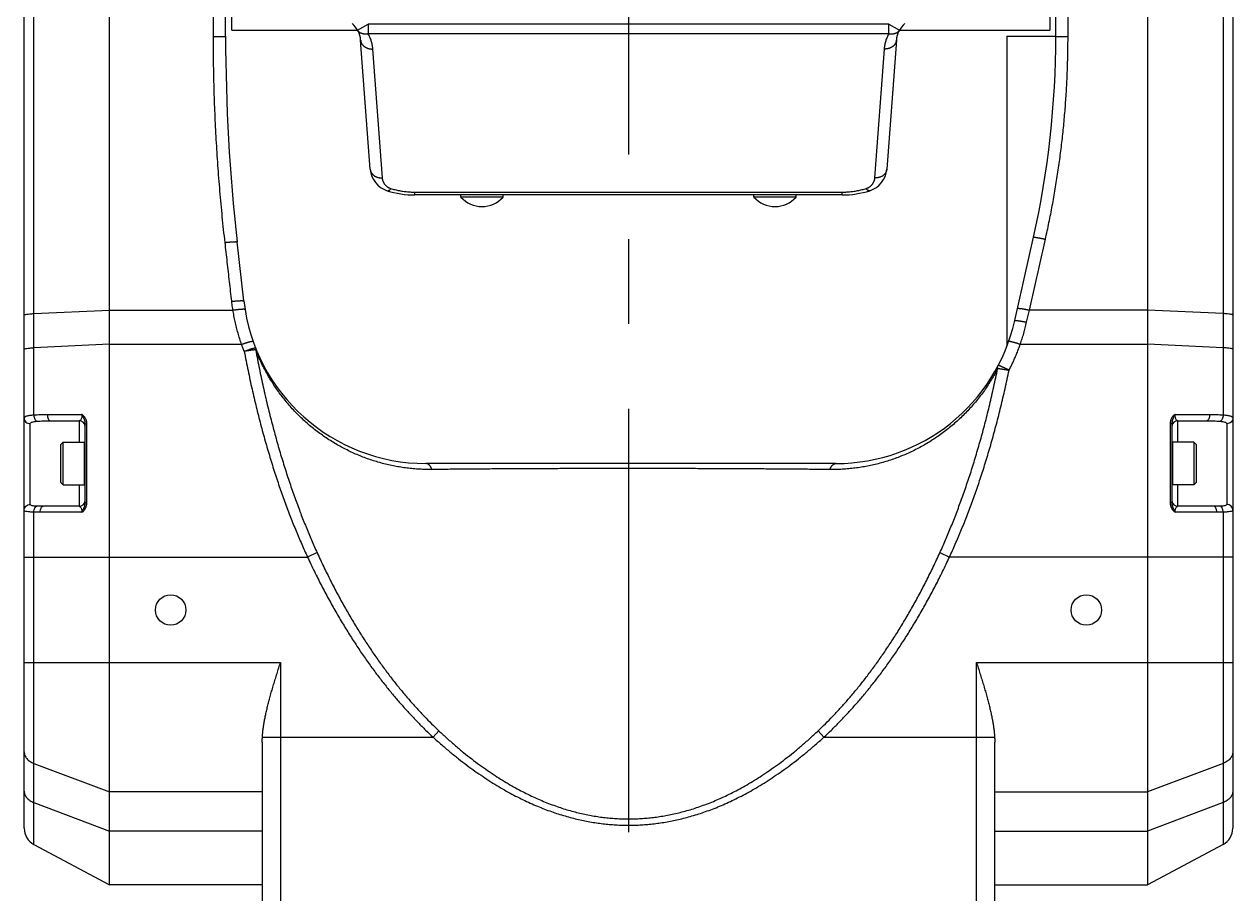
# Model space of a CAD drawing. Extents: x 0 to 3364, y 0 to 2376.
# Drawn here: x 827.2 to 1025.2, y 1319.8 to 1462.3 of the extents above; entities that cross this region are included whole.
import ezdxf

# ---------------------------------------------------------------- set-up
doc = ezdxf.new("R2010")
doc.units = 0
doc.header["$LTSCALE"] = 185.02
doc.linetypes.add('CENTER', pattern=[0.6, 0.375, -0.075, 0.075, -0.075])
doc.layers.get('0').update_dxf_attribs({"linetype": 'CONTINUOUS'})
doc.layers.add('DEFAULT_1', color=7, linetype='CENTER')

msp = doc.modelspace()

# ---------------------------------------------------------------- linework, layer by layer
for p, q in [((841.1641, 1321.3014), (841.1641, 1559.3014)), ((861.1641, 1461.3014), (861.1641, 1559.3014)), ((995.1641, 1559.3014), (995.1641, 1461.3014)), ((998.1641, 1460.2517), (998.1641, 1559.3014)), ((1011.1641, 1559.3014), (1011.1641, 1321.3014)), ((860.1641, 1460.3014), (860.1641, 1557.3014)), ((996.1641, 1460.3014), (996.1641, 1557.3014)), ((827.1641, 1330.5479), (827.1641, 1540.5134)), ((1025.1641, 1540.5134), (1025.1641, 1330.5479)), ((858.1641, 1460.2517), (858.1641, 1508.3014)), ((828.7557, 1409.2637), (828.7557, 1502.2893)), ((1023.5726, 1502.2893), (1023.5726, 1398.2678)), ((861.1641, 1461.3014), (881.7901, 1461.3014)), ((881.7871, 1461.3068), (883.5318, 1462.2845)), ((883.5318, 1462.2845), (883.5318, 1460.7009)), ((968.7965, 1462.2845), (883.5318, 1462.2845)), ((968.7965, 1460.7009), (968.7965, 1462.2845)), ((968.7965, 1462.2845), (970.5412, 1461.3068)), ((970.5382, 1461.3014), (995.1641, 1461.3014)), ((883.8517, 1438.52), (882.2867, 1459.6469)), ((968.7964, 1460.7009), (883.5318, 1460.7009)), ((970.0416, 1459.6469), (968.4766, 1438.52)), ((988.1641, 1460.3014), (988.1641, 1409.5311)), ((988.1641, 1460.3014), (996.1641, 1460.3014)), ((885.8462, 1437.0842), (884.2812, 1458.211)), ((968.047, 1458.211), (966.4821, 1437.0842)), ((891.1641, 1434.3014), (891.1641, 1434.7178)), ((961.1641, 1434.7178), (891.1641, 1434.7178)), ((961.1641, 1434.3014), (891.1641, 1434.3014)), ((898.7141, 1433.9588), (898.7141, 1434.3014)), ((905.6141, 1433.9588), (898.7141, 1433.9588)), ((905.6141, 1433.9588), (905.6141, 1434.3014)), ((946.7141, 1433.9588), (946.7141, 1434.3014)), ((953.6141, 1433.9588), (946.7141, 1433.9588)), ((953.6141, 1433.9588), (953.6141, 1434.3014)), ((961.1641, 1434.3014), (961.1641, 1434.7178)), ((863.1553, 1416.9334), (862.0607, 1426.6217)), ((989.4324, 1413.716), (992.5056, 1427.3746)), ((828.7557, 1414.8641), (841.1641, 1415.4391)), ((841.1641, 1415.4391), (861.3644, 1415.4391)), ((991.3836, 1413.4513), (991.8309, 1415.4391)), ((1011.1641, 1415.4391), (991.8309, 1415.4391)), ((1023.5726, 1414.8641), (1011.1641, 1415.4391)), ((841.1641, 1409.8387), (828.7557, 1409.2637)), ((841.1641, 1409.8387), (862.7852, 1409.8387)), ((990.3445, 1409.8387), (1011.1641, 1409.8387)), ((1023.5726, 1409.2637), (1011.1641, 1409.8387)), ((828.7556, 1398.2678), (828.7557, 1409.2637)), ((828.1641, 1383.6027), (828.1641, 1396.8216)), ((831.4298, 1397.3014), (836.1641, 1397.3014)), ((836.1641, 1397.3014), (836.1641, 1393.8014)), ((837.1641, 1383.9197), (837.1641, 1396.7672)), ((837.4294, 1383.9297), (837.4294, 1396.7912)), ((1014.8989, 1396.7912), (1014.8988, 1383.9297)), ((1015.1641, 1396.7672), (1015.1641, 1383.9198)), ((1016.1641, 1393.8014), (1016.1641, 1397.3014)), ((1016.1641, 1397.3014), (1020.8985, 1397.3014)), ((1024.1641, 1396.8216), (1024.1641, 1383.6027)), ((833.1641, 1393.4014), (833.5641, 1393.8014)), ((833.1641, 1387.2014), (833.1641, 1393.4014)), ((833.5641, 1386.8014), (833.5641, 1393.8014)), ((833.5641, 1393.8014), (837.0641, 1393.8014)), ((837.0641, 1386.8014), (837.0641, 1393.8014)), ((1015.2641, 1393.8014), (1015.2641, 1386.8014)), ((1018.7641, 1393.8014), (1015.2641, 1393.8014)), ((1018.7641, 1393.8014), (1018.7641, 1386.8014)), ((1019.1641, 1393.4014), (1018.7641, 1393.8014)), ((1019.1641, 1393.4014), (1019.1641, 1387.2014)), ((960.1641, 1390.3014), (892.9656, 1390.3014)), ((833.1641, 1387.2014), (833.5641, 1386.8014)), ((833.5641, 1386.8014), (837.0641, 1386.8014)), ((836.1641, 1386.8014), (836.1641, 1383.3014)), ((1018.7641, 1386.8014), (1015.2641, 1386.8014)), ((1016.1641, 1383.3014), (1016.1641, 1386.8014)), ((1019.1641, 1387.2014), (1018.7641, 1386.8014)), ((828.7557, 1327.8991), (828.7557, 1382.3368)), ((836.1641, 1383.3014), (830.2575, 1383.3014)), ((1022.0708, 1383.3014), (1016.1641, 1383.3014)), ((1023.5726, 1382.3368), (1023.5726, 1327.8991)), ((827.1641, 1374.9764), (873.5786, 1374.9764)), ((875.1483, 1375.7049), (873.5786, 1374.9764)), ((977.1799, 1375.7049), (978.7496, 1374.9764)), ((1025.1641, 1374.9764), (978.7496, 1374.9764)), ((827.1641, 1357.7278), (869.1641, 1357.7278)), ((869.1641, 1357.7278), (869.1641, 1262.3014)), ((983.1641, 1201.3014), (983.1641, 1357.7278)), ((983.1641, 1357.7278), (1025.1641, 1357.7278)), ((895.1093, 1346.5079), (894.1538, 1345.4752)), ((957.219, 1346.5079), (958.1745, 1345.4752)), ((866.1641, 1344.6545), (866.1641, 1262.3014)), ((866.1888, 1345.4752), (894.1538, 1345.4752)), ((958.1745, 1345.4752), (986.1395, 1345.4752)), ((986.1641, 1204.3014), (986.1641, 1344.6545)), ((828.7557, 1341.1799), (841.1641, 1336.5146)), ((1023.5726, 1341.1799), (1011.1641, 1336.5146)), ((866.1641, 1336.5146), (841.1641, 1336.5146)), ((986.1641, 1336.5146), (1011.1641, 1336.5146)), ((828.7557, 1334.7535), (841.1641, 1330.0882)), ((1023.5726, 1334.7535), (1011.1641, 1330.0882)), ((866.1641, 1330.0882), (841.1641, 1330.0882)), ((986.1641, 1330.0882), (1011.1641, 1330.0882)), ((828.7557, 1327.8991), (841.1641, 1321.3014)), ((1023.5726, 1327.8991), (1011.1641, 1321.3014)), ((866.1641, 1321.3014), (841.1641, 1321.3014)), ((986.1641, 1321.3014), (1011.1641, 1321.3014))]:
    msp.add_line(p, q)
for centre in [(851.1641, 1366.3014), (1001.1641, 1366.3014)]:
    msp.add_circle(centre, 2.5)
for centre, radius, start, end in [((878.2976, 1459.3514), 4, 4.236437, 49.290619), ((974.0306, 1459.3514), 4, 130.709381, 175.763566), ((1160.1641, 1460.3014), 300, 180, 186.445945), ((846.1641, 1460.3014), 150, 347.319615, 0.000002), ((887.8407, 1438.8155), 4, 184.236395, 252.41459), ((964.4876, 1438.8155), 4, 287.58541, 355.763605), ((891.1641, 1449.3014), 15, 252.414521, 270.000023), ((902.1641, 1437.0014), 4.6, 221.409622, 318.590378), ((950.1641, 1437.0014), 4.6, 221.409622, 318.590378), ((961.1641, 1449.3014), 15, 269.999975, 287.585479), ((892.9656, 1420.3014), 30, 186.445944, 270.000011), ((960.1641, 1420.3014), 30, 269.999994, 347.319624), ((836.1641, 1396.3014), 1, 7.5, 90), ((1016.1641, 1396.3014), 1, 90, 172.497811), ((837.0641, 1393.7014), 0.1, 0, 90), ((1015.2641, 1393.7014), 0.1, 90, 180), ((837.0641, 1386.9014), 0.1, 270, 360), ((1015.2641, 1386.9014), 0.1, 180, 270), ((836.1641, 1384.3015), 1, 270, 352.497862), ((1016.1641, 1384.3014), 1, 187.5, 270), ((830.1641, 1330.5479), 3, 180, 242), ((1022.1641, 1330.5479), 3, 298, 360)]:
    msp.add_arc(centre, radius, start, end)
for points, start_tangent, end_tangent in [([(883.5318, 1460.7009), (883.4013, 1460.6774), (883.2714, 1460.6616), (883.1428, 1460.6534), (883.016, 1460.6531), (882.8917, 1460.6605), (882.7704, 1460.6756), (882.6528, 1460.6984), (882.5393, 1460.7288), (882.4305, 1460.7665), (882.327, 1460.8115), (882.2293, 1460.8635), (882.1377, 1460.9223), (882.0528, 1460.9875), (881.9749, 1461.059), (881.9045, 1461.1362), (881.8418, 1461.219), (881.7871, 1461.3068)], (-0.97883726, -0.20464021), (-0.48885263, 0.87236638)), ([(970.5412, 1461.3068), (970.4865, 1461.219), (970.4238, 1461.1362), (970.3533, 1461.059), (970.2755, 1460.9875), (970.1905, 1460.9223), (970.099, 1460.8635), (970.0012, 1460.8115), (969.8977, 1460.7665), (969.789, 1460.7288), (969.6755, 1460.6984), (969.5579, 1460.6756), (969.4366, 1460.6605), (969.3123, 1460.6531), (969.1855, 1460.6534), (969.0568, 1460.6616), (968.927, 1460.6774), (968.7965, 1460.7009)], (-0.48885263, -0.87236638), (-0.97866729, 0.20545155)), ([(858.1641, 1460.2517), (858.2897, 1460.2518), (858.4148, 1460.252), (858.5389, 1460.2525), (858.6615, 1460.2532), (858.7822, 1460.2541), (858.9004, 1460.2551), (859.0157, 1460.2564), (859.1276, 1460.2578), (859.2358, 1460.2594), (859.3397, 1460.2612), (859.439, 1460.2631), (859.5332, 1460.2651), (859.6221, 1460.2673), (859.7052, 1460.2697), (859.7822, 1460.2722), (859.8528, 1460.2747), (859.9168, 1460.2774), (859.9738, 1460.2802), (860.0237, 1460.2831), (860.0663, 1460.286), (860.1013, 1460.289), (860.1287, 1460.2921), (860.1484, 1460.2952), (860.1602, 1460.2983), (860.1641, 1460.3014)], (1, 0), (0, 1)), ([(860.0733, 1426.5161), (859.6253, 1430.7273), (859.2374, 1434.9396), (858.9093, 1439.1546), (858.641, 1443.3718), (858.4323, 1447.5903), (858.2833, 1451.8102), (858.1939, 1456.0307), (858.1641, 1460.2517)], (-0.11281996, 0.99361545), (-0.00000003, 1)), ([(882.2867, 1459.6469), (882.2994, 1459.5389), (882.3215, 1459.4321), (882.3529, 1459.327), (882.3933, 1459.2241), (882.4427, 1459.1239), (882.5008, 1459.0269), (882.5673, 1458.9335), (882.6418, 1458.8442), (882.7241, 1458.7593), (882.8138, 1458.6794), (882.9104, 1458.6047), (883.0135, 1458.5356), (883.1225, 1458.4725), (883.2371, 1458.4157), (883.3565, 1458.3653), (883.4804, 1458.3217), (883.608, 1458.2851), (883.7388, 1458.2555), (883.8721, 1458.2333), (884.0074, 1458.2184), (884.144, 1458.211), (884.2812, 1458.211)], (0.07387169, -0.99726775), (0.99961835, 0.02762507)), ([(884.2812, 1458.211), (884.2463, 1458.5506), (884.1929, 1458.8841), (884.1216, 1459.2106), (884.0332, 1459.5293), (883.9288, 1459.839), (883.8095, 1460.1384), (883.6767, 1460.4259), (883.5318, 1460.7009)], (-0.07387021, 0.99726786), (-0.48884799, 0.87236898)), ([(968.7964, 1460.7009), (968.6516, 1460.4259), (968.5188, 1460.1384), (968.3995, 1459.839), (968.295, 1459.5293), (968.2067, 1459.2106), (968.1354, 1458.8841), (968.0819, 1458.5506), (968.047, 1458.211)], (-0.48884791, -0.87236903), (-0.07387035, -0.99726785)), ([(970.0416, 1459.6469), (970.0288, 1459.5389), (970.0067, 1459.4321), (969.9754, 1459.327), (969.9349, 1459.2241), (969.8855, 1459.1239), (969.8275, 1459.0269), (969.761, 1458.9335), (969.6864, 1458.8442), (969.6041, 1458.7593), (969.5145, 1458.6794), (969.4179, 1458.6047), (969.3148, 1458.5356), (969.2057, 1458.4725), (969.0912, 1458.4157), (968.9717, 1458.3653), (968.8479, 1458.3217), (968.7203, 1458.2851), (968.5895, 1458.2555), (968.4561, 1458.2333), (968.3209, 1458.2184), (968.1843, 1458.211), (968.047, 1458.211)], (-0.07387169, -0.99726775), (-0.99961835, 0.02762507)), ([(994.4568, 1427.0518), (995.0495, 1429.7913), (995.5907, 1432.5386), (996.0801, 1435.2923), (996.5177, 1438.0511), (996.9037, 1440.8148), (997.2382, 1443.5829), (997.5211, 1446.3547), (997.7526, 1449.1298), (997.9326, 1451.9075), (998.0612, 1454.687), (998.1384, 1457.4681), (998.1641, 1460.2517)], (0.22055644, 0.97537421), (0.00000005, 1)), ([(996.1641, 1460.3014), (996.1681, 1460.2983), (996.1799, 1460.2952), (996.1996, 1460.2921), (996.227, 1460.289), (996.262, 1460.286), (996.3046, 1460.2831), (996.3545, 1460.2802), (996.4115, 1460.2774), (996.4755, 1460.2747), (996.5461, 1460.2722), (996.6231, 1460.2697), (996.7062, 1460.2673), (996.795, 1460.2651), (996.8893, 1460.2631), (996.9886, 1460.2612), (997.0925, 1460.2594), (997.2006, 1460.2578), (997.3126, 1460.2564), (997.4279, 1460.2551), (997.5461, 1460.2541), (997.6668, 1460.2532), (997.7894, 1460.2525), (997.9135, 1460.252), (998.0386, 1460.2518), (998.1641, 1460.2517)], (0, -1), (1, 0)), ([(883.8517, 1438.52), (883.8644, 1438.412), (883.8865, 1438.3052), (883.9178, 1438.2001), (883.9583, 1438.0972), (884.0077, 1437.997), (884.0657, 1437.9), (884.1322, 1437.8066), (884.2068, 1437.7173), (884.2891, 1437.6324), (884.3788, 1437.5525), (884.4754, 1437.4778), (884.5784, 1437.4088), (884.6875, 1437.3456), (884.802, 1437.2888), (884.9215, 1437.2384), (885.0453, 1437.1948), (885.1729, 1437.1582), (885.3037, 1437.1287), (885.4371, 1437.1064), (885.5724, 1437.0915), (885.709, 1437.0841), (885.8462, 1437.0842)], (0.07387169, -0.99726775), (0.99961835, 0.02762507)), ([(968.4766, 1438.52), (968.4639, 1438.412), (968.4418, 1438.3052), (968.4104, 1438.2001), (968.37, 1438.0972), (968.3206, 1437.997), (968.2625, 1437.9), (968.1961, 1437.8066), (968.1215, 1437.7173), (968.0392, 1437.6324), (967.9495, 1437.5525), (967.8529, 1437.4778), (967.7498, 1437.4088), (967.6408, 1437.3456), (967.5263, 1437.2888), (967.4068, 1437.2384), (967.283, 1437.1948), (967.1553, 1437.1582), (967.0245, 1437.1287), (966.8912, 1437.1064), (966.7559, 1437.0915), (966.6193, 1437.0841), (966.4821, 1437.0842)], (-0.07387169, -0.99726775), (-0.99961835, 0.02762507)), ([(887.2365, 1435.3254), (887.1404, 1435.3585), (887.0452, 1435.3969), (886.9511, 1435.4407), (886.8584, 1435.4898), (886.7675, 1435.5443), (886.6786, 1435.6042), (886.5921, 1435.6695), (886.5083, 1435.7404), (886.4276, 1435.8166), (886.3503, 1435.8982), (886.2769, 1435.9851), (886.2078, 1436.0771), (886.1434, 1436.174), (886.0842, 1436.2756), (886.0305, 1436.3815), (885.9829, 1436.4914), (885.9416, 1436.6049), (885.907, 1436.7214), (885.8794, 1436.8405), (885.8591, 1436.9617), (885.8462, 1437.0842)], (-0.95326611, 0.30213196), (-0.07387194, 0.99726774)), ([(966.4821, 1437.0842), (966.4692, 1436.9617), (966.4489, 1436.8405), (966.4213, 1436.7214), (966.3867, 1436.6049), (966.3454, 1436.4914), (966.2977, 1436.3815), (966.2441, 1436.2756), (966.1849, 1436.174), (966.1205, 1436.0771), (966.0514, 1435.9851), (965.978, 1435.8982), (965.9007, 1435.8166), (965.8199, 1435.7404), (965.7361, 1435.6695), (965.6496, 1435.6042), (965.5608, 1435.5443), (965.4699, 1435.4898), (965.3772, 1435.4407), (965.2831, 1435.3969), (965.1879, 1435.3585), (965.0918, 1435.3254)], (-0.07387195, -0.99726774), (-0.95326611, -0.30213197)), ([(886.6322, 1435.0024), (886.6835, 1434.9915), (886.7375, 1434.9905), (886.7942, 1434.9992), (886.8531, 1435.0177), (886.9139, 1435.0459), (886.9764, 1435.0837), (887.0403, 1435.1307), (887.1051, 1435.1869), (887.1706, 1435.2519), (887.2365, 1435.3254)], (0.95326713, -0.30212875), (0.64743671, 0.76211922)), ([(891.1641, 1434.7178), (890.8152, 1434.7225), (890.4642, 1434.7367), (890.1114, 1434.7605), (889.7569, 1434.7942), (889.4008, 1434.838), (889.0434, 1434.892), (888.6846, 1434.9565), (888.3246, 1435.0317), (887.9632, 1435.1181), (887.6004, 1435.2159), (887.2365, 1435.3254)], (-1, 0.00000076), (-0.95326732, 0.30212815)), ([(965.0918, 1435.3254), (964.7279, 1435.2159), (964.3651, 1435.1181), (964.0037, 1435.0318), (963.6436, 1434.9565), (963.2849, 1434.892), (962.9275, 1434.838), (962.5714, 1434.7942), (962.2168, 1434.7605), (961.864, 1434.7367), (961.5131, 1434.7225), (961.1641, 1434.7178)], (-0.95326731, -0.30212816), (-1, -0.00000079)), ([(965.6961, 1435.0024), (965.6448, 1434.9915), (965.5907, 1434.9905), (965.5341, 1434.9992), (965.4752, 1435.0177), (965.4144, 1435.0459), (965.3519, 1435.0837), (965.288, 1435.1307), (965.2232, 1435.1869), (965.1577, 1435.2519), (965.0918, 1435.3254)], (-0.95326713, -0.30212874), (-0.64743673, 0.7621192)), ([(860.0733, 1426.5161), (860.1976, 1426.5298), (860.3214, 1426.5431), (860.4442, 1426.5557), (860.5655, 1426.5678), (860.6849, 1426.5792), (860.802, 1426.5898), (860.9161, 1426.5997), (861.027, 1426.6088), (861.1342, 1426.6171), (861.2372, 1426.6246), (861.3356, 1426.6311), (861.4291, 1426.6367), (861.5173, 1426.6414), (861.5999, 1426.6452), (861.6765, 1426.6479), (861.7468, 1426.6497), (861.8105, 1426.6505), (861.8675, 1426.6503), (861.9174, 1426.6491), (861.9601, 1426.6469), (861.9955, 1426.6438), (862.0233, 1426.6396), (862.0435, 1426.6346), (862.056, 1426.6286), (862.0607, 1426.6217)], (0.99372242, 0.1118738), (0.11226578, -0.99367821)), ([(861.1679, 1416.876), (860.8032, 1420.0877), (860.4384, 1423.3011), (860.0733, 1426.5161)], (-0.11281999, 0.99361544), (-0.11281999, 0.99361544)), ([(991.8309, 1415.4391), (992.7057, 1419.3076), (993.581, 1423.1786), (994.4568, 1427.0518)], (0.22055649, 0.9753742), (0.22055649, 0.9753742)), ([(992.5056, 1427.3746), (992.5109, 1427.3806), (992.5238, 1427.3849), (992.5442, 1427.3875), (992.5721, 1427.3883), (992.6072, 1427.3874), (992.6495, 1427.3847), (992.6989, 1427.3802), (992.755, 1427.374), (992.8178, 1427.3662), (992.8869, 1427.3566), (992.9622, 1427.3454), (993.0432, 1427.3327), (993.1297, 1427.3184), (993.2214, 1427.3026), (993.3179, 1427.2853), (993.4188, 1427.2668), (993.5237, 1427.2469), (993.6323, 1427.2258), (993.744, 1427.2036), (993.8585, 1427.1804), (993.9754, 1427.1562), (994.0941, 1427.1311), (994.2142, 1427.1053), (994.3353, 1427.0788), (994.4568, 1427.0518)], (0.21951219, 0.97560976), (0.97576835, -0.21880616)), ([(861.1679, 1416.876), (861.2919, 1416.8896), (861.4155, 1416.9025), (861.5381, 1416.9146), (861.6593, 1416.926), (861.7785, 1416.9365), (861.8954, 1416.946), (862.0094, 1416.9547), (862.1201, 1416.9624), (862.2271, 1416.9692), (862.33, 1416.9749), (862.4284, 1416.9795), (862.5219, 1416.9831), (862.61, 1416.9857), (862.6926, 1416.9872), (862.7692, 1416.9875), (862.8395, 1416.9868), (862.9034, 1416.9851), (862.9604, 1416.9822), (863.0105, 1416.9783), (863.0534, 1416.9733), (863.0889, 1416.9673), (863.117, 1416.9602), (863.1374, 1416.9522), (863.1502, 1416.9433), (863.1553, 1416.9334)], (0.99376537, 0.11149163), (0.11226579, -0.99367821)), ([(861.3644, 1415.4391), (861.2916, 1415.9171), (861.2261, 1416.396), (861.1679, 1416.876)], (-0.15816133, 0.98741328), (-0.11282002, 0.99361544)), ([(989.8797, 1415.7038), (989.8858, 1415.7133), (989.8993, 1415.721), (989.9203, 1415.727), (989.9487, 1415.7311), (989.9843, 1415.7335), (990.027, 1415.7341), (990.0767, 1415.7329), (990.1331, 1415.7299), (990.1961, 1415.725), (990.2653, 1415.7184), (990.3406, 1415.7101), (990.4216, 1415.7001), (990.5081, 1415.6883), (990.5996, 1415.675), (990.6959, 1415.66), (990.7966, 1415.6436), (990.9012, 1415.6257), (991.0094, 1415.6063), (991.1208, 1415.5857), (991.2349, 1415.5639), (991.3514, 1415.5408), (991.4696, 1415.5168), (991.5893, 1415.4917), (991.7099, 1415.4658), (991.8309, 1415.4391)], (0.2195122, 0.97560976), (0.97596569, -0.21792423)), ([(827.1641, 1414.6332), (827.2732, 1414.7031), (827.5926, 1414.7679), (828.0991, 1414.8229), (828.7557, 1414.8641)], (0, 1), (0.99892796, 0.04629185)), ([(861.3644, 1415.4391), (861.4874, 1415.4582), (861.6099, 1415.4766), (861.7314, 1415.4941), (861.8515, 1415.5108), (861.9697, 1415.5265), (862.0855, 1415.5411), (862.1986, 1415.5547), (862.3084, 1415.5672), (862.4146, 1415.5785), (862.5167, 1415.5886), (862.6143, 1415.5975), (862.7071, 1415.605), (862.7947, 1415.6112), (862.8767, 1415.6161), (862.9529, 1415.6197), (863.0229, 1415.6218), (863.0864, 1415.6226), (863.1433, 1415.6219), (863.1933, 1415.6199), (863.2362, 1415.6165), (863.2719, 1415.6118), (863.3001, 1415.6057), (863.3209, 1415.5983), (863.334, 1415.5896), (863.3395, 1415.5796)], (0.98772106, 0.15622772), (0.15739402, -0.98753588)), ([(862.7852, 1409.8387), (862.4786, 1410.7525), (862.1995, 1411.6754), (861.9483, 1412.6065), (861.7252, 1413.5447), (861.5305, 1414.4893), (861.3644, 1415.4391)], (-0.33240619, 0.94313632), (-0.15739425, 0.98753585)), ([(989.4324, 1413.716), (989.4385, 1413.7255), (989.4521, 1413.7332), (989.4731, 1413.7392), (989.5014, 1413.7434), (989.537, 1413.7457), (989.5798, 1413.7463), (989.6294, 1413.7451), (989.6858, 1413.7421), (989.7488, 1413.7373), (989.8181, 1413.7307), (989.8933, 1413.7223), (989.9744, 1413.7123), (990.0608, 1413.7005), (990.1524, 1413.6872), (990.2487, 1413.6723), (990.3493, 1413.6558), (990.454, 1413.6379), (990.5622, 1413.6186), (990.6736, 1413.5979), (990.7877, 1413.5761), (990.9041, 1413.5531), (991.0224, 1413.529), (991.142, 1413.5039), (991.2626, 1413.478), (991.3836, 1413.4513)], (0.2195122, 0.97560976), (0.97596569, -0.21792423)), ([(1025.1641, 1414.6332), (1025.055, 1414.7031), (1024.7356, 1414.7679), (1024.2292, 1414.8229), (1023.5726, 1414.8641)], (0, 1), (-0.99892796, 0.04629185)), ([(990.3445, 1409.8387), (990.644, 1410.7302), (990.9171, 1411.6296), (991.1637, 1412.5367), (991.3836, 1413.4513)], (0.33240616, 0.94313633), (0.21951246, 0.9756097)), ([(862.7852, 1409.8387), (862.9015, 1409.8791), (863.0174, 1409.9186), (863.1324, 1409.9572), (863.2461, 1409.9946), (863.358, 1410.0308), (863.4677, 1410.0656), (863.5748, 1410.0989), (863.679, 1410.1305), (863.7797, 1410.1604), (863.8767, 1410.1883), (863.9695, 1410.2143), (864.0578, 1410.2382), (864.1412, 1410.2599), (864.2195, 1410.2794), (864.2924, 1410.2965), (864.3595, 1410.3112), (864.4207, 1410.3234), (864.4756, 1410.3331), (864.5241, 1410.3403), (864.5659, 1410.3449), (864.6011, 1410.347), (864.6293, 1410.3464), (864.6505, 1410.3432), (864.6646, 1410.3375), (864.6715, 1410.3292)], (0.94392583, 0.33015759), (0.33240642, -0.94313624)), ([(863.2196, 1408.6727), (862.9966, 1409.254), (862.7852, 1409.8387)], (-0.36704318, 0.93020391), (-0.33092702, 0.94365635)), ([(988.4582, 1410.3292), (988.4652, 1410.3375), (988.4793, 1410.3432), (988.5005, 1410.3464), (988.5287, 1410.347), (988.5638, 1410.3449), (988.6057, 1410.3403), (988.6542, 1410.3331), (988.7091, 1410.3234), (988.7702, 1410.3112), (988.8373, 1410.2965), (988.9102, 1410.2794), (988.9885, 1410.2599), (989.072, 1410.2382), (989.1603, 1410.2143), (989.2531, 1410.1883), (989.35, 1410.1604), (989.4508, 1410.1305), (989.5549, 1410.0989), (989.662, 1410.0656), (989.7718, 1410.0308), (989.8837, 1409.9946), (989.9973, 1409.9572), (990.1123, 1409.9186), (990.2282, 1409.8791), (990.3445, 1409.8387)], (0.33240642, 0.94313624), (0.94392583, -0.33015759)), ([(988.5002, 1405.5861), (988.8496, 1406.2753), (989.1824, 1406.9729), (989.4985, 1407.6784), (989.7977, 1408.3916), (990.0798, 1409.1118), (990.3445, 1409.8387)], (0.46281026, 0.88645737), (0.33092702, 0.94365635)), ([(827.1641, 1409.0328), (827.2732, 1409.1027), (827.5926, 1409.1675), (828.0991, 1409.2225), (828.7557, 1409.2637)], (0, 1), (0.99892796, 0.04629185)), ([(863.2193, 1408.6735), (863.3337, 1408.7183), (863.4478, 1408.7622), (863.561, 1408.8052), (863.6729, 1408.847), (863.783, 1408.8876), (863.8911, 1408.9266), (863.9966, 1408.9641), (864.0991, 1408.9999), (864.1983, 1409.0338), (864.2938, 1409.0656), (864.3852, 1409.0954), (864.4722, 1409.1229), (864.5544, 1409.148), (864.6316, 1409.1708), (864.7034, 1409.191), (864.7696, 1409.2086), (864.8299, 1409.2235), (864.8841, 1409.2357), (864.932, 1409.2451), (864.9734, 1409.2517), (865.0082, 1409.2555), (865.0361, 1409.2565), (865.0572, 1409.2546), (865.0713, 1409.2498), (865.0784, 1409.2423)], (0.93083813, 0.36543175), (0.36863749, -0.92957323)), ([(865.0982, 1408.9078), (865.0577, 1408.9103), (865.0098, 1408.9112), (864.9547, 1408.9105), (864.8925, 1408.9081), (864.8235, 1408.904), (864.748, 1408.8984), (864.6664, 1408.8912), (864.5788, 1408.8824), (864.4858, 1408.872), (864.3876, 1408.8602), (864.2847, 1408.847), (864.1775, 1408.8323), (864.0664, 1408.8163), (863.9518, 1408.7991), (863.8343, 1408.7807), (863.7143, 1408.7612), (863.5923, 1408.7406), (863.4688, 1408.7191), (863.3443, 1408.6967), (863.2193, 1408.6735)], (-0.99584459, 0.09106895), (-0.98277415, -0.18481064)), ([(863.2196, 1408.6727), (863.8373, 1405.5415), (864.4905, 1402.5094), (865.1778, 1399.5721), (865.8972, 1396.729), (866.6473, 1393.9772), (867.4268, 1391.3133), (868.2338, 1388.7367), (869.0669, 1386.2448), (869.9249, 1383.8348), (870.8066, 1381.5047), (871.7099, 1379.2538), (872.6341, 1377.0789), (873.5786, 1374.9764)], (0.18520654, -0.98269962), (0.41922253, -0.90788351)), ([(865.0784, 1409.2423), (865.0983, 1409.1805), (865.1103, 1409.1159), (865.1143, 1409.0488), (865.1102, 1408.9793), (865.0982, 1408.9078)], (0.36863749, -0.92957323), (-0.21871547, -0.97578868)), ([(893.9566, 1389.3225), (892.9371, 1389.329), (891.9176, 1389.3697), (890.8992, 1389.4445), (889.8828, 1389.5535), (888.8693, 1389.6968), (887.8598, 1389.8743), (886.8553, 1390.0861), (885.8569, 1390.332), (884.8655, 1390.612), (883.8822, 1390.9261), (882.9081, 1391.274), (881.9443, 1391.6556), (880.992, 1392.0707), (880.0523, 1392.5189), (879.1263, 1393.0001), (878.2153, 1393.5138), (877.3206, 1394.0595), (876.4433, 1394.6367), (875.5849, 1395.2446), (874.7465, 1395.8827), (873.9298, 1396.5498), (873.1361, 1397.2448), (872.3669, 1397.9664), (871.6241, 1398.7127), (870.9091, 1399.4818), (870.2237, 1400.2711), (869.5702, 1401.0771), (868.9499, 1401.8965), (868.3649, 1402.7245), (867.8182, 1403.5542), (867.31, 1404.3811), (866.8418, 1405.1984), (866.4156, 1405.9961), (866.0299, 1406.7704), (865.6818, 1407.5192), (865.3723, 1408.2323), (865.0983, 1408.9075)], (-0.99994679, -0.01031616), (-0.36513562, 0.93095434)), ([(865.0983, 1408.9075), (865.6978, 1405.82), (866.3315, 1402.831), (866.9983, 1399.9359), (867.6962, 1397.1338), (868.4239, 1394.422), (869.1801, 1391.7972), (869.9631, 1389.2585), (870.7713, 1386.8035), (871.6037, 1384.4295), (872.459, 1382.1343), (873.3354, 1379.9173), (874.232, 1377.7754), (875.1483, 1375.7049)], (0.18234213, -0.98323514), (0.41408321, -0.91023903)), ([(1025.1641, 1409.0328), (1025.055, 1409.1027), (1024.7356, 1409.1675), (1024.2292, 1409.2225), (1023.5726, 1409.2637)], (0, 1), (-0.99892796, 0.04629185)), ([(986.6394, 1405.864), (986.1513, 1404.964), (985.6244, 1404.0651), (985.0593, 1403.1715), (984.4577, 1402.2889), (983.8221, 1401.4223), (983.1542, 1400.575), (982.4562, 1399.7505), (981.7292, 1398.9504), (980.9753, 1398.1769), (980.1957, 1397.4312), (979.392, 1396.7145), (978.5655, 1396.0279), (977.7175, 1395.3722), (976.8494, 1394.7481), (975.9625, 1394.1562), (975.0581, 1393.597), (974.1373, 1393.071), (973.2014, 1392.5786), (972.2516, 1392.1201), (971.2891, 1391.6956), (970.3151, 1391.3056), (969.3305, 1390.9501), (968.3367, 1390.6294), (967.3347, 1390.3435), (966.3255, 1390.0924), (965.3102, 1389.8764), (964.29, 1389.6953), (963.2657, 1389.5492), (962.2385, 1389.4381), (961.2093, 1389.362), (960.1791, 1389.3208), (959.1492, 1389.3144)], (-0.46221002, -0.88677049), (-0.99994328, 0.0106503)), ([(977.1799, 1375.7049), (978.0972, 1377.7774), (978.9948, 1379.9219), (979.8721, 1382.1418), (980.7283, 1384.4399), (981.5616, 1386.8171), (982.3706, 1389.2754), (983.1542, 1391.8176), (983.9111, 1394.4463), (984.6394, 1397.1621), (985.3378, 1399.9683), (986.005, 1402.8682), (986.6394, 1405.864)], (0.41408321, 0.91023903), (0.19876449, 0.98004728)), ([(986.6394, 1405.864), (986.6346, 1405.9539), (986.6377, 1406.0415), (986.6488, 1406.1265), (986.6678, 1406.2085), (986.6946, 1406.2873), (986.7292, 1406.3624)], (-0.09810279, 0.99517629), (0.46463496, 0.88550232)), ([(986.6394, 1405.864), (986.6814, 1405.8644), (986.7305, 1405.8631), (986.7865, 1405.8601), (986.8493, 1405.8554), (986.9185, 1405.849), (986.9939, 1405.8411), (987.0753, 1405.8315), (987.1623, 1405.8204), (987.2545, 1405.8077), (987.3516, 1405.7936), (987.4532, 1405.778), (987.5589, 1405.7611), (987.6683, 1405.7429), (987.781, 1405.7235), (987.8965, 1405.703), (988.0144, 1405.6814), (988.1342, 1405.6588), (988.2554, 1405.6353), (988.3775, 1405.6111), (988.5002, 1405.5861)], (0.99957213, 0.02924998), (0.97904125, -0.20366205)), ([(988.5002, 1405.5861), (988.3956, 1405.6404), (988.2914, 1405.694), (988.1879, 1405.7466), (988.0856, 1405.7982), (987.9846, 1405.8485), (987.8855, 1405.8973), (987.7884, 1405.9446), (987.6939, 1405.99), (987.6022, 1406.0335), (987.5136, 1406.0749), (987.4285, 1406.1141), (987.3471, 1406.1509), (987.2697, 1406.1852), (987.1966, 1406.2169), (987.128, 1406.2458), (987.0642, 1406.2719), (987.0054, 1406.2951), (986.9518, 1406.3152), (986.9036, 1406.3322), (986.861, 1406.3463), (986.8242, 1406.3571), (986.7931, 1406.3646), (986.768, 1406.3689), (986.749, 1406.3701), (986.7361, 1406.3679), (986.7292, 1406.3624)], (-0.88662067, 0.46249733), (-0.46463278, -0.88550346)), ([(978.7496, 1374.9764), (979.6951, 1377.081), (980.6203, 1379.2585), (981.5247, 1381.5123), (982.4072, 1383.8454), (983.2661, 1386.2586), (984.1001, 1388.7539), (984.9078, 1391.334), (985.6879, 1394.0018), (986.4386, 1396.7577), (987.1585, 1399.605), (987.8463, 1402.5471), (988.5002, 1405.5861)], (0.41922254, 0.90788351), (0.20184563, 0.97941735)), ([(827.1641, 1397.753), (827.2736, 1397.9532), (827.5921, 1398.1032), (828.0976, 1398.2057), (828.7556, 1398.2678)], (-0.00016452, 0.99999999), (0.99804712, 0.06246549)), ([(828.7556, 1398.2678), (829.8578, 1398.3323), (830.9603, 1398.3537)], (0.99696312, 0.07787513), (1, -0.00006668)), ([(828.7557, 1398.2678), (828.8013, 1397.9008), (828.9053, 1397.5771), (829.0534, 1397.3415), (829.2252, 1397.2263)], (0.03641617, -0.99933671), (0.96449871, -0.26408755)), ([(830.9603, 1398.3537), (830.9887, 1397.9553), (831.0888, 1397.613), (831.2442, 1397.3826), (831.4298, 1397.3014)], (-0.02461886, -0.99969691), (1, 0)), ([(830.9603, 1398.3537), (833.7996, 1398.3535), (836.6337, 1398.3532)], (1, -0.00007065), (1, -0.00006949)), ([(836.6336, 1398.3532), (836.625, 1398.1045), (836.5869, 1397.864), (836.5186, 1397.6446), (836.4212, 1397.4642), (836.2997, 1397.3439), (836.1642, 1397.3014)], (0.02475726, -0.99969349), (-0.99999999, 0.00011647)), ([(837.1642, 1396.7672), (837.1492, 1397.0105), (837.1102, 1397.2328), (837.055, 1397.4343), (836.99, 1397.6166), (836.9197, 1397.7823), (836.8475, 1397.9353), (836.7752, 1398.079), (836.7039, 1398.2174), (836.6336, 1398.3533)], (0.00013494, 0.99999999), (-0.46074096, 0.88753466)), ([(837.4191, 1397.0014), (837.4069, 1397.1), (837.3485, 1397.3698), (837.2658, 1397.6008), (837.1682, 1397.7949), (837.0628, 1397.9555), (836.9544, 1398.087), (836.8461, 1398.1943), (836.739, 1398.2816), (836.6337, 1398.3532)], (-0.0986119, 0.99512597), (-0.84709175, 0.53144668)), ([(1015.6949, 1398.3533), (1015.5903, 1398.2823), (1015.5008, 1398.2107), (1015.4006, 1398.1155), (1015.2946, 1397.9937), (1015.1846, 1397.8359), (1015.1289, 1397.7389), (1015.0742, 1397.6273), (1015.022, 1397.4992), (1014.9749, 1397.3526), (1014.9359, 1397.1863), (1014.909, 1396.9994), (1014.8989, 1396.7912)], (-0.90583781, -0.42362467), (0.00012705, -0.99999999)), ([(1015.6947, 1398.3534), (1015.6511, 1398.2697), (1015.5964, 1398.163), (1015.5327, 1398.0392), (1015.4637, 1397.9001), (1015.3916, 1397.7443), (1015.3546, 1397.6573), (1015.3175, 1397.5624), (1015.281, 1397.4583), (1015.2462, 1397.3439), (1015.2148, 1397.2181), (1015.1888, 1397.0804), (1015.1709, 1396.9302), (1015.1641, 1396.7672)], (-0.50818756, -0.86124642), (0.00011006, -0.99999999)), ([(1016.1641, 1397.3014), (1016.047, 1397.333), (1015.9396, 1397.4228), (1015.8481, 1397.561), (1015.7769, 1397.7346), (1015.7275, 1397.9306), (1015.7003, 1398.1392), (1015.6947, 1398.3533)], (-0.99999999, -0.00011696), (0.02489872, 0.99968998)), ([(1015.6949, 1398.3533), (1018.5289, 1398.3535), (1021.368, 1398.3537)], (1, 0.00006958), (1, 0.00007065)), ([(1021.368, 1398.3537), (1021.3396, 1397.9553), (1021.2395, 1397.613), (1021.0841, 1397.3826), (1020.8985, 1397.3014)], (0.02461886, -0.99969691), (-1, 0)), ([(1021.368, 1398.3537), (1022.4703, 1398.3323), (1023.5726, 1398.2678)], (1, 0.00007203), (0.99696298, -0.07787698)), ([(1023.5725, 1398.2678), (1023.5269, 1397.9008), (1023.4229, 1397.5771), (1023.2748, 1397.3415), (1023.1031, 1397.2263)], (-0.03641509, -0.99933675), (-0.96446775, -0.26420059)), ([(1023.5726, 1398.2678), (1024.2305, 1398.2057), (1024.7356, 1398.1034), (1025.0544, 1397.9534), (1025.1641, 1397.753)], (0.99804708, -0.06246627), (-0.00010119, -0.99999999)), ([(827.1641, 1397.753), (827.2403, 1397.3966), (827.4571, 1397.0944), (827.7815, 1396.8925), (828.1641, 1396.8216)], (0.00000001, -1), (1, -0.00001185)), ([(828.1641, 1396.8216), (828.2371, 1396.983), (828.4495, 1397.1015), (828.7865, 1397.1801), (829.2252, 1397.2262)], (-0.00020048, 0.99999998), (0.9976789, 0.06809413)), ([(829.2252, 1397.2262), (830.3273, 1397.2826), (831.4298, 1397.3014)], (0.99767871, 0.06809694), (1, 0.00000264)), ([(837.1641, 1396.767), (837.2887, 1396.7851), (837.4294, 1396.7912)], (0.00129089, 0.99999917), (0.99957876, 0.02902241)), ([(837.4294, 1396.7912), (837.4191, 1397.0014)], (0.00018138, 0.99999998), (-0.0986119, 0.99512597)), ([(1015.1641, 1396.767), (1015.0396, 1396.7851), (1014.8989, 1396.7912)], (-0.00128459, 0.99999917), (-0.99957686, 0.02908778)), ([(1020.8985, 1397.3014), (1022.0008, 1397.2826), (1023.1031, 1397.2262)], (1, 0.0000003), (0.99767865, -0.06809774)), ([(1023.1031, 1397.2262), (1023.5417, 1397.1802), (1023.8784, 1397.1016), (1024.091, 1396.9831), (1024.1641, 1396.8216)], (0.99767894, -0.06809352), (-0.00008205, -1)), ([(1025.1641, 1397.753), (1025.088, 1397.3966), (1024.8712, 1397.0944), (1024.5468, 1396.8925), (1024.1641, 1396.8216)], (-0.00000001, -1), (-1, 0)), ([(893.9566, 1389.3225), (893.919, 1389.4253), (893.8778, 1389.5238), (893.8332, 1389.6179), (893.7855, 1389.707), (893.7347, 1389.791), (893.681, 1389.8694), (893.6247, 1389.9421), (893.566, 1390.0086), (893.505, 1390.0688), (893.442, 1390.1225), (893.3773, 1390.1695), (893.311, 1390.2095), (893.2435, 1390.2424), (893.1749, 1390.2681), (893.1056, 1390.2866), (893.0357, 1390.2977), (892.9656, 1390.3014)], (-0.32374515, 0.94614432), (-1, -0.00000001)), ([(959.1492, 1389.3144), (959.1875, 1389.4179), (959.2295, 1389.5172), (959.275, 1389.612), (959.3238, 1389.7019), (959.3758, 1389.7865), (959.4307, 1389.8656), (959.4883, 1389.9389), (959.5485, 1390.006), (959.6109, 1390.0668), (959.6755, 1390.1209), (959.7418, 1390.1683), (959.8098, 1390.2086), (959.879, 1390.2419), (959.9494, 1390.2678), (960.0205, 1390.2865), (960.0922, 1390.2977), (960.1641, 1390.3014)], (0.3267259, 0.94511914), (1, 0)), ([(959.1492, 1389.3144), (957.825, 1389.3281), (956.491, 1389.3412), (955.1482, 1389.3536), (953.7972, 1389.3655), (952.4389, 1389.3767), (951.0737, 1389.3872), (949.7024, 1389.3972), (948.3254, 1389.4065), (946.9434, 1389.4153), (945.5568, 1389.4234), (944.1661, 1389.431), (942.7716, 1389.438), (941.3739, 1389.4443), (939.9732, 1389.4501), (938.5699, 1389.4554), (937.1644, 1389.46), (935.7569, 1389.4641), (934.3477, 1389.4676), (932.9372, 1389.4706), (931.5255, 1389.473), (930.113, 1389.4748), (928.6998, 1389.4761), (927.2862, 1389.4768), (925.8725, 1389.477), (924.4588, 1389.4766), (923.0453, 1389.4756), (921.6324, 1389.4741), (920.2202, 1389.4721), (918.809, 1389.4694), (917.399, 1389.4662), (915.9905, 1389.4625), (914.5838, 1389.4582), (913.1791, 1389.4533), (911.7769, 1389.4478), (910.3773, 1389.4418), (908.9809, 1389.4352), (907.588, 1389.4279), (906.1988, 1389.4201), (904.814, 1389.4118), (903.434, 1389.4028), (902.0594, 1389.3932), (900.6907, 1389.3829), (899.3282, 1389.3721), (897.9725, 1389.3607), (896.6247, 1389.3486), (895.2856, 1389.3359), (893.9566, 1389.3225)], (-0.99994328, 0.01065049), (-0.99994678, -0.01031645)), ([(827.1641, 1382.6457), (827.2403, 1383.012), (827.4571, 1383.3224), (827.7815, 1383.5299), (828.1641, 1383.6027)], (0, 1), (1, 0)), ([(828.7557, 1382.3368), (828.0977, 1382.362), (827.5922, 1382.4155), (827.2736, 1382.5079), (827.1641, 1382.6457)], (-0.99977519, 0.02120285), (0.00022899, 0.99999997)), ([(829.2252, 1383.3179), (828.7865, 1383.3425), (828.4496, 1383.3926), (828.2372, 1383.4776), (828.1641, 1383.6027)], (-0.99948629, 0.03204934), (0.00025011, 0.99999997)), ([(829.788, 1382.3179), (829.272, 1382.3226), (828.7557, 1382.3368)], (-1, 0.00002161), (-0.99932519, 0.0367309)), ([(828.7558, 1382.3368), (828.8013, 1382.7002), (828.9054, 1383.0112), (829.0534, 1383.2271), (829.2252, 1383.3179)], (0.03630262, 0.99934084), (0.99180991, 0.12772275)), ([(830.2575, 1383.3014), (829.7415, 1383.3055), (829.2252, 1383.3179)], (-1, -0.00000014), (-0.99948618, 0.03205276)), ([(829.788, 1382.3179), (829.8259, 1382.6955), (829.9282, 1383.0143), (830.0796, 1383.2269), (830.2575, 1383.3014)], (0.00772691, 0.99997015), (1, -0.00000005)), ([(836.6336, 1382.3176), (833.2139, 1382.3178), (829.788, 1382.3179)], (-1, 0.00002179), (-1, 0.00002226)), ([(836.1642, 1383.3014), (836.3185, 1383.2458), (836.452, 1383.0913), (836.5516, 1382.8661), (836.6121, 1382.6008), (836.6336, 1382.3176)], (0.99999999, 0.0001568), (0.00773681, -0.99997007)), ([(836.6336, 1382.3176), (836.7174, 1382.377), (836.8196, 1382.4623), (836.9339, 1382.5768), (837.0538, 1382.7251), (837.1151, 1382.8156), (837.1765, 1382.9196), (837.2369, 1383.0394), (837.2944, 1383.1771), (837.3463, 1383.3343), (837.389, 1383.5117), (837.4183, 1383.71), (837.4294, 1383.9297)], (0.83913599, 0.54392168), (0.00010392, 0.99999999)), ([(836.6336, 1382.3177), (836.6895, 1382.4272), (836.7576, 1382.561), (836.8338, 1382.7137), (836.9137, 1382.883), (836.9546, 1382.9769), (836.9955, 1383.0788), (837.0358, 1383.1901), (837.0742, 1383.3122), (837.1088, 1383.4459), (837.1372, 1383.5915), (837.1567, 1383.7494), (837.1641, 1383.9197)], (0.45429664, 0.89085047), (0.00017659, 0.99999998)), ([(837.1641, 1383.9198), (837.2887, 1383.9272), (837.4294, 1383.9297)], (-0.00235305, 0.99999723), (0.99992894, 0.01192159)), ([(1015.1641, 1383.9198), (1015.0396, 1383.9273), (1014.8988, 1383.9297)], (0.00307974, 0.99999526), (-0.99993062, 0.01177965)), ([(1014.8988, 1383.9297), (1014.9086, 1383.7237), (1014.9156, 1383.6597)], (0.00019538, -0.99999998), (0.12385309, -0.99230057)), ([(1014.9156, 1383.6597), (1014.9343, 1383.5385), (1014.9713, 1383.373), (1015.0163, 1383.2258), (1015.0664, 1383.0956), (1015.1197, 1382.9806), (1015.1743, 1382.8797), (1015.2288, 1382.7914), (1015.3341, 1382.6471), (1015.4328, 1382.5356), (1015.5301, 1382.4434), (1015.6949, 1382.3174)], (0.12385309, -0.99230057), (0.86030017, -0.50978781)), ([(1015.1641, 1383.9199), (1015.1706, 1383.7603), (1015.1877, 1383.6132), (1015.2124, 1383.478), (1015.2424, 1383.3541), (1015.2758, 1383.2405), (1015.3113, 1383.1362), (1015.3477, 1383.0404), (1015.3841, 1382.9525), (1015.4544, 1382.7968), (1015.5201, 1382.6618), (1015.5849, 1382.5334), (1015.6946, 1382.3177)], (0.00025612, -0.99999997), (0.47421016, -0.88041168)), ([(1015.6946, 1382.3174), (1015.7161, 1382.6011), (1015.7769, 1382.867), (1015.8764, 1383.0917), (1016.0101, 1383.246), (1016.1641, 1383.3014)], (0.00804952, 0.9999676), (0.9999999, -0.00044152)), ([(1022.5403, 1382.3179), (1019.1143, 1382.3178), (1015.6949, 1382.3174)], (-1, -0.00002226), (-1, -0.00002162)), ([(1023.1031, 1383.3179), (1022.5866, 1383.3055), (1022.0708, 1383.3014)], (-0.99948619, -0.03205248), (-1, 0.00000031)), ([(1022.5403, 1382.3179), (1022.5023, 1382.6955), (1022.4001, 1383.0143), (1022.2487, 1383.2269), (1022.0708, 1383.3014)], (-0.00772659, 0.99997015), (-1, 0)), ([(1023.5726, 1382.3368), (1023.0561, 1382.3226), (1022.5403, 1382.3179)], (-0.99932522, -0.03673028), (-1, -0.00002083)), ([(1024.1641, 1383.6027), (1024.0912, 1383.4776), (1023.8788, 1383.3927), (1023.5418, 1383.3425), (1023.1031, 1383.3179)], (0.00010564, -0.99999999), (-0.99948622, -0.03205135)), ([(1023.5726, 1382.3368), (1023.527, 1382.7002), (1023.4229, 1383.0113), (1023.2748, 1383.2271), (1023.1031, 1383.3179)], (-0.03630359, 0.99934081), (-0.99182617, 0.12759641)), ([(1025.1641, 1382.6457), (1025.0547, 1382.508), (1024.7362, 1382.4155), (1024.2307, 1382.362), (1023.5726, 1382.3368)], (0.00014183, -0.99999999), (-0.9997751, -0.02120722)), ([(1025.1641, 1382.6457), (1025.088, 1383.012), (1024.8712, 1383.3224), (1024.5468, 1383.5299), (1024.1641, 1383.6027)], (0, 1), (-1, 0.00000948)), ([(873.5786, 1374.9764), (874.7113, 1372.6019), (875.8623, 1370.3161), (877.03, 1368.1165), (878.213, 1366.0005), (879.4093, 1363.967), (880.6163, 1362.0155), (881.832, 1360.1447), (883.0548, 1358.3529), (884.2832, 1356.6384), (885.5155, 1354.9991), (886.7506, 1353.4334), (887.987, 1351.9394), (889.2232, 1350.5154), (890.4584, 1349.1595), (891.6919, 1347.8692), (892.9237, 1346.642), (894.1538, 1345.4752)], (0.42095671, -0.90708073), (0.73400565, -0.67914336)), ([(875.1483, 1375.7049), (876.2472, 1373.3549), (877.3638, 1371.0927), (878.4967, 1368.9157), (879.6444, 1366.8215), (880.8049, 1364.809), (881.9759, 1362.8776), (883.1554, 1361.0261), (884.3417, 1359.2529), (885.5333, 1357.556), (886.7289, 1355.9336), (887.9271, 1354.384), (889.1266, 1352.9054), (890.3259, 1351.4962), (891.5242, 1350.1543), (892.721, 1348.8773), (893.916, 1347.6627), (895.1093, 1346.5079)], (0.41408326, -0.91023901), (0.72721446, -0.68641032)), ([(957.219, 1346.5079), (958.4119, 1347.6622), (959.6067, 1348.8766), (960.8034, 1350.1536), (962.0018, 1351.4955), (963.2012, 1352.9049), (964.4007, 1354.3834), (965.5989, 1355.933), (966.7944, 1357.5553), (967.9861, 1359.2521), (969.1724, 1361.0254), (970.3519, 1362.8769), (971.523, 1364.8084), (972.6834, 1366.8208), (973.831, 1368.9147), (974.9639, 1371.0916), (976.0807, 1373.3541), (977.1799, 1375.7049)], (0.72721446, 0.68641032), (0.41408326, 0.91023901)), ([(958.1745, 1345.4752), (959.4041, 1346.6415), (960.6357, 1347.8686), (961.8693, 1349.1588), (963.1045, 1350.5148), (964.3408, 1351.9388), (965.5772, 1353.4328), (966.8122, 1354.9985), (968.0446, 1356.6377), (969.2729, 1358.3522), (970.4957, 1360.1439), (971.7115, 1362.0147), (972.9186, 1363.9664), (974.1148, 1365.9998), (975.2977, 1368.1155), (976.4654, 1370.3151), (977.6166, 1372.6012), (978.7496, 1374.9764)], (0.73400565, 0.67914336), (0.42095671, 0.90708073)), ([(866.1888, 1345.4752), (866.2281, 1346.0086), (866.2871, 1346.5758), (866.3665, 1347.1764), (866.467, 1347.8112), (866.5893, 1348.4814), (866.7336, 1349.1871), (866.9001, 1349.9278), (867.0881, 1350.7019), (867.2966, 1351.5063), (867.5238, 1352.3378), (867.7682, 1353.194), (868.0279, 1354.0728), (868.3007, 1354.9709), (868.5833, 1355.8833), (868.8724, 1356.8042), (869.1641, 1357.7278)], (0.05762388, 0.99833836), (0.30151134, 0.95346259)), ([(983.1641, 1357.7278), (983.4559, 1356.8042), (983.7449, 1355.8833), (984.0276, 1354.9709), (984.3004, 1354.0727), (984.5601, 1353.1939), (984.8045, 1352.3377), (985.0317, 1351.5063), (985.2402, 1350.7019), (985.4282, 1349.9277), (985.5947, 1349.187), (985.739, 1348.4813), (985.8613, 1347.8112), (985.9618, 1347.1763), (986.0411, 1346.5758), (986.1001, 1346.0086), (986.1395, 1345.4752)], (0.30151134, -0.95346259), (0.05762388, -0.99833836)), ([(895.1093, 1346.5079), (896.4771, 1345.2478), (897.827, 1344.0638), (899.159, 1342.9529), (900.4729, 1341.9122), (901.7682, 1340.9391), (903.0438, 1340.0317), (904.298, 1339.1884), (905.531, 1338.4061), (906.7436, 1337.6818), (907.9367, 1337.0126), (909.1111, 1336.3958), (910.2675, 1335.8289), (911.4068, 1335.3096), (912.5296, 1334.8357), (913.6367, 1334.4053), (914.73, 1334.0162), (915.8107, 1333.6665), (916.8797, 1333.3547), (917.9381, 1333.0796), (918.9869, 1332.8397), (920.0275, 1332.6341), (921.061, 1332.4616), (922.0887, 1332.3216), (923.1116, 1332.2134), (924.131, 1332.1364), (925.148, 1332.0904), (926.1638, 1332.0751), (927.1796, 1332.0904), (928.1966, 1332.1364), (929.216, 1332.2133), (930.239, 1332.3215), (931.2667, 1332.4615), (932.3001, 1332.6339), (933.3406, 1332.8396), (934.3895, 1333.0794), (935.4479, 1333.3545), (936.5169, 1333.6663), (937.5975, 1334.0159), (938.6905, 1334.4049), (939.7976, 1334.8353), (940.9205, 1335.3091), (942.0599, 1335.8285), (943.2162, 1336.3953), (944.3905, 1337.012), (945.5836, 1337.6812), (946.7962, 1338.4054), (948.0293, 1339.1877), (949.2836, 1340.0311), (950.5591, 1340.9384), (951.8545, 1341.9115), (953.1685, 1342.9523), (954.5005, 1344.0631), (955.8506, 1345.2472), (957.219, 1346.5079)], (0.72721447, -0.68641031), (0.72721447, 0.68641032)), ([(866.1641, 1344.6545), (866.1668, 1344.9164), (866.1749, 1345.1896), (866.1888, 1345.4752)], (0, 1), (0.05762388, 0.99833836)), ([(894.1538, 1345.4752), (895.5636, 1344.2146), (896.9551, 1343.0303), (898.3281, 1341.9192), (899.6824, 1340.8783), (901.0176, 1339.9052), (902.3324, 1338.9978), (903.6252, 1338.1545), (904.8961, 1337.3724), (906.1461, 1336.6482), (907.3759, 1335.9792), (908.5863, 1335.3625), (909.7783, 1334.7958), (910.9527, 1334.2767), (912.11, 1333.803), (913.2513, 1333.3728), (914.3782, 1332.9838), (915.4921, 1332.6343), (916.594, 1332.3227), (917.6849, 1332.0477), (918.7661, 1331.808), (919.8387, 1331.6025), (920.904, 1331.4301), (921.9633, 1331.2902), (923.0177, 1331.182), (924.0684, 1331.1051), (925.1167, 1331.0591), (926.1638, 1331.0438), (927.2109, 1331.0591), (928.2592, 1331.1051), (929.31, 1331.182), (930.3644, 1331.2901), (931.4237, 1331.43), (932.4889, 1331.6023), (933.5614, 1331.8078), (934.6426, 1332.0475), (935.7336, 1332.3225), (936.8354, 1332.6341), (937.9493, 1332.9836), (939.0759, 1333.3724), (940.2171, 1333.8026), (941.3746, 1334.2763), (942.549, 1334.7954), (943.7409, 1335.362), (944.9513, 1335.9786), (946.1811, 1336.6476), (947.4311, 1337.3717), (948.7021, 1338.1539), (949.995, 1338.9972), (951.3097, 1339.9045), (952.645, 1340.8777), (953.9994, 1341.9186), (955.3724, 1343.0296), (956.7641, 1344.2141), (958.1745, 1345.4752)], (0.73736395, -0.67549568), (0.73736395, 0.67549568)), ([(986.1395, 1345.4752), (986.1534, 1345.1896), (986.1615, 1344.9164), (986.1641, 1344.6545)], (0.05762388, -0.99833836), (0, -1)), ([(827.1641, 1343.0529), (827.2732, 1342.486), (827.5926, 1341.9603), (828.0991, 1341.5141), (828.7557, 1341.1799)], (0, -1), (0.93602869, -0.35192371)), ([(1025.1641, 1343.0529), (1025.055, 1342.486), (1024.7356, 1341.9603), (1024.2292, 1341.5141), (1023.5726, 1341.1799)], (0, -1), (-0.93602869, -0.35192371)), ([(827.1641, 1336.6265), (827.2732, 1336.0596), (827.5926, 1335.5339), (828.0991, 1335.0877), (828.7557, 1334.7535)], (0, -1), (0.93602869, -0.35192371)), ([(1025.1641, 1336.6265), (1025.055, 1336.0596), (1024.7356, 1335.5339), (1024.2292, 1335.0877), (1023.5726, 1334.7535)], (0, -1), (-0.93602869, -0.35192371))]:
    msp.add_spline(points, degree=3, dxfattribs=dict(start_tangent=start_tangent, end_tangent=end_tangent))
at = {"layer": 'DEFAULT_1'}
msp.add_line((926.1641, 1510.3014), (926.1641, 928.9826), dxfattribs=at)

doc.saveas('drawing.dxf')
